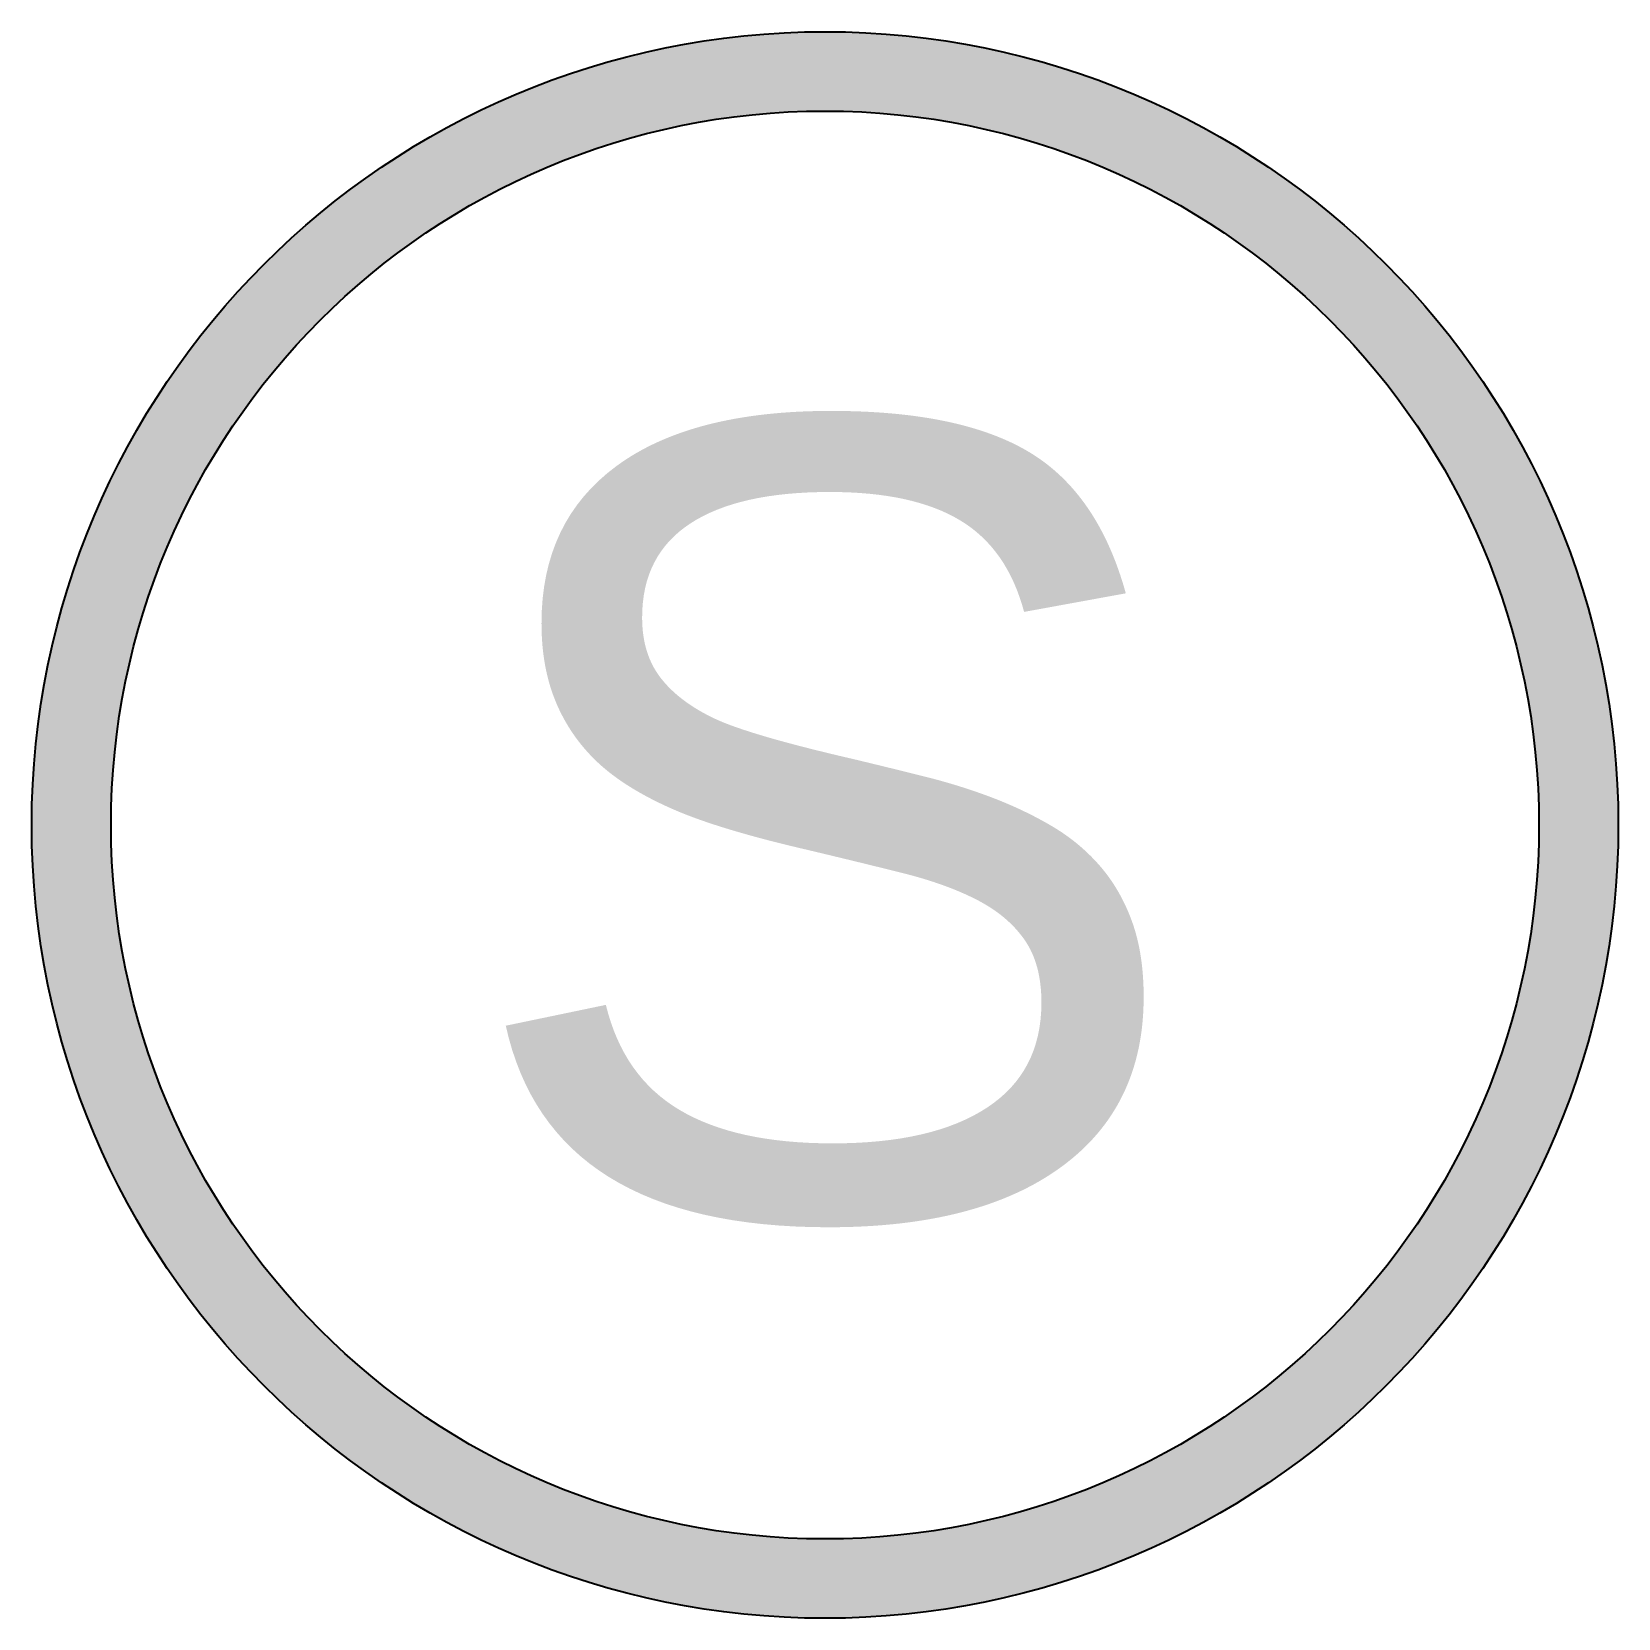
# Model space of a CAD drawing. Header units: millimetres. Extents: x -20 to 20, y -20 to 20.
import ezdxf

# ---------------------------------------------------------------- set-up
doc = ezdxf.new("R2010")
doc.units = ezdxf.units.MM
doc.layers.add('rozhrani', color=4, linetype='Continuous')
doc.styles.get("Standard").update_dxf_attribs({"font": 'arial.ttf'})

msp = doc.modelspace()

# ---------------------------------------------------------------- hatches: boundary and pattern name
at = {"layer": 'rozhrani'}
h = msp.add_hatch(color=256, dxfattribs=at)
h.dxf.hatch_style = 1
h.paths.add_polyline_path([(-20, 0, 1), (20, 0, 1)])
h.paths.add_polyline_path([(18, 0, -1), (-18, 0, -1)], flags=16)

# ---------------------------------------------------------------- linework, layer by layer
for radius in [20, 18]:
    msp.add_circle((0, 0), radius, dxfattribs=at)

# ---------------------------------------------------------------- texts
at = {"layer": 'rozhrani', "color": 2, "insert": (0, 0), "char_height": 20, "attachment_point": 5}
msp.add_mtext_dynamic_manual_height_columns('S', width=20, gutter_width=12.5, heights=[0], dxfattribs=at)

doc.saveas('drawing.dxf')
